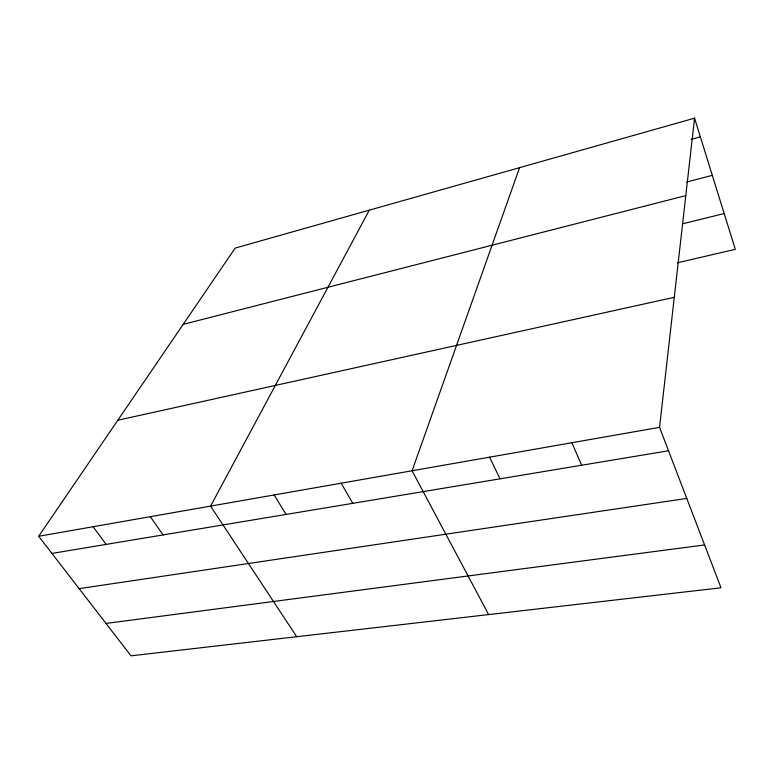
<?xml version="1.0" encoding="UTF-8"?>
<svg xmlns="http://www.w3.org/2000/svg" width="774" height="774" viewBox="0 0 774 774"><rect width="100%" height="100%" fill="white"/><g stroke="black" fill="none" stroke-linecap="round" stroke-linejoin="round"><path stroke-width="1.16" d="M659.554 427.345L694.559 118.17L235.19 248.086L38.7 536.266L131.009 655.83L721 587.785L659.554 427.345L38.7 536.266M519.577 167.658L412.087 470.766L488.646 614.585M369.314 210.16L210.576 506.109L296.713 636.712M691.066 139.417L700.364 136.853M686.606 182.054L712.322 175.35M183.186 324.354L685.793 195.609M682.707 223.783L724.193 213.556M677.318 262.831L735.3 249.325L694.559 118.17M117.812 420.234L674.28 297.293M51.945 553.42L668.523 450.768M79.141 588.646L686.78 498.427M106.009 623.438L704.592 544.954M93.112 526.717L106.125 544.403M150.33 516.684L163.072 534.921M274.102 494.963L286.138 514.429M341.16 483.199L352.77 503.332M489.545 457.173L500.033 478.816M571.87 442.728L581.661 465.232"/></g></svg>
